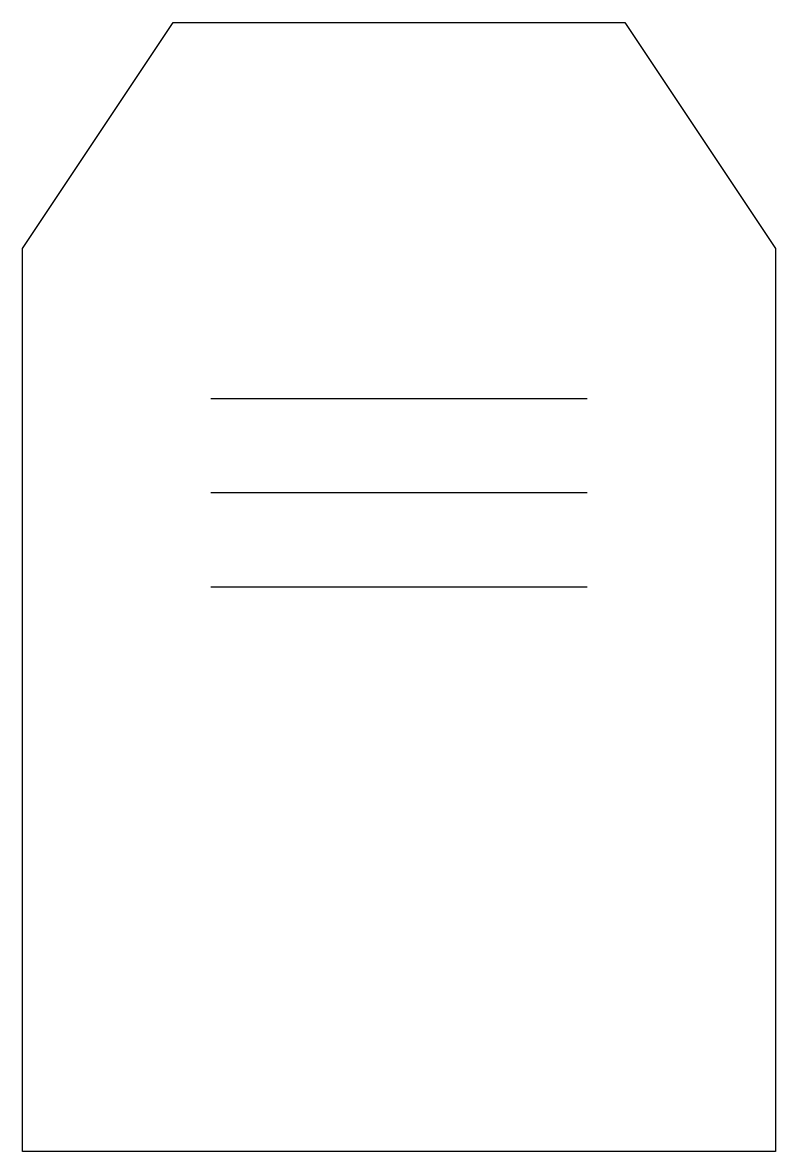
# Model space of a CAD drawing. Extents: x 2.8 to 13.4, y -2.8 to 13.1.
import ezdxf

# ---------------------------------------------------------------- set-up
doc = ezdxf.new("R2010")
doc.units = 0
doc.layers.add('DEFAULT_255_2_778', color=255, linetype='CONTINUOUS')

msp = doc.modelspace()

# ---------------------------------------------------------------- linework, layer by layer
at = {"layer": 'DEFAULT_255_2_778'}
for p, q in [((2.778, 9.922), (4.895, 13.097)), ((4.895, 13.097), (11.245, 13.097)), ((11.245, 13.097), (13.361, 9.922)), ((2.778, -2.778), (2.778, 9.922)), ((13.361, 9.922), (13.361, -2.778)), ((10.716, 7.805), (5.424, 7.805)), ((10.716, 6.482), (5.424, 6.482)), ((10.716, 5.159), (5.424, 5.159)), ((13.361, -2.778), (2.778, -2.778))]:
    msp.add_line(p, q, dxfattribs=at)

doc.saveas('drawing.dxf')
